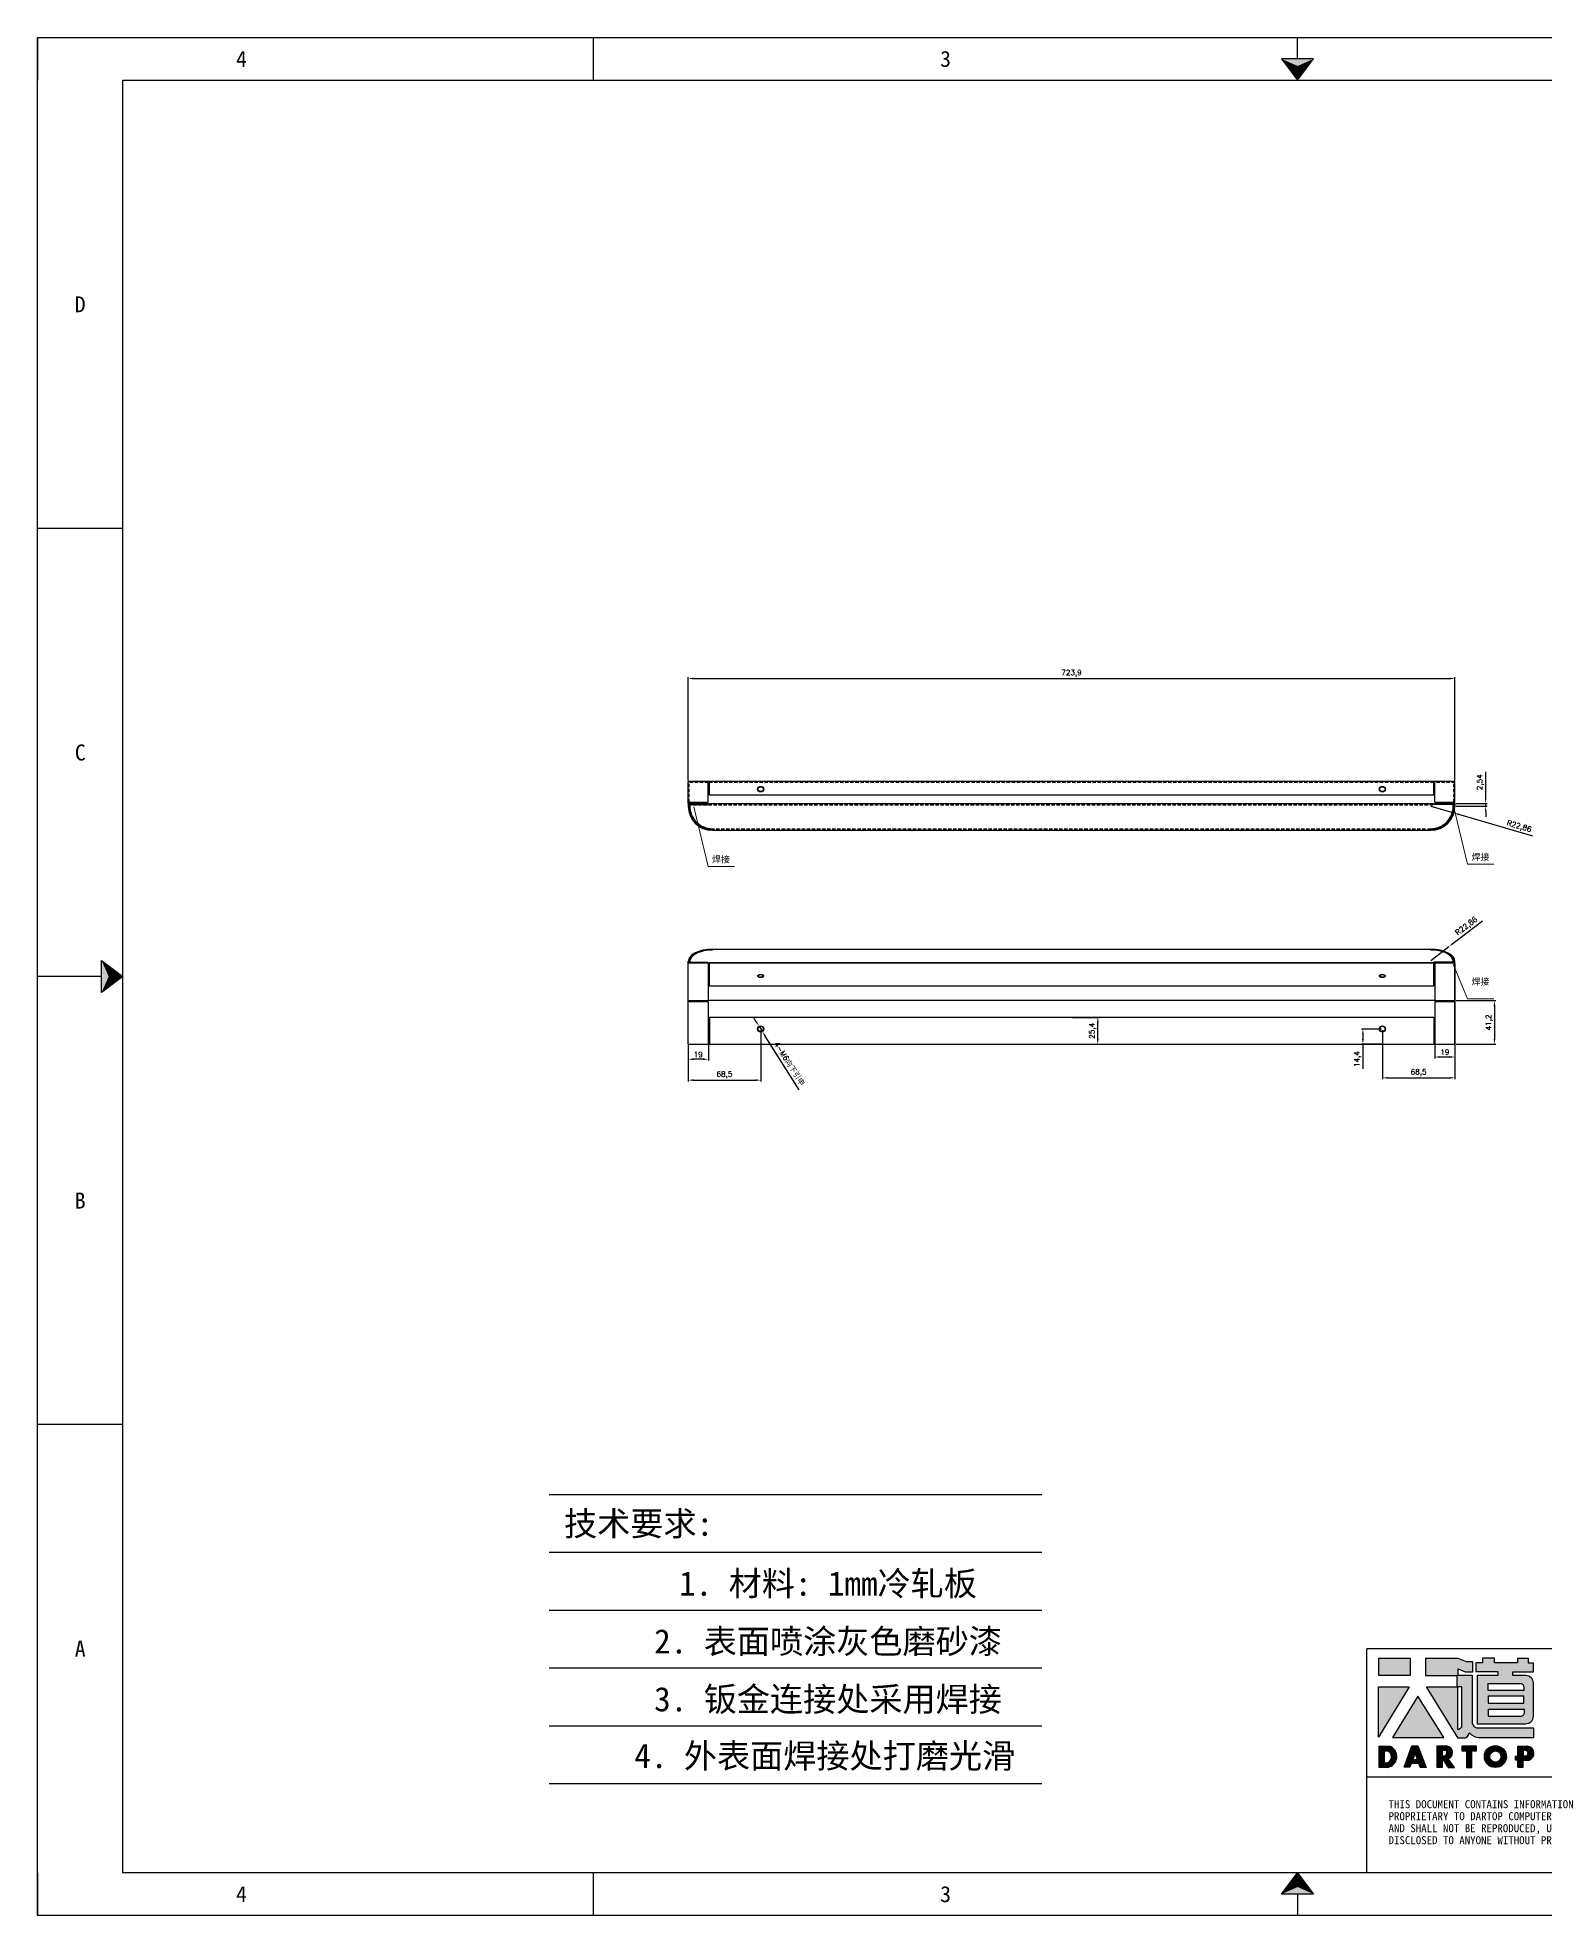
# Model space of a CAD drawing. Header units: millimetres. Extents: x -4018 to 8419, y 14505 to 19318.
# Drawn here: x 380 to 1803, y 17546 to 19318 of the extents above; entities that cross this region are included whole.
import ezdxf
from ezdxf.enums import TextEntityAlignment as Align

# ---------------------------------------------------------------- set-up
doc = ezdxf.new("R2010")
doc.units = ezdxf.units.MM
doc.linetypes.add('DOT', pattern=[0.25, 0, -0.25])
doc.linetypes.add('HIDDEN2', pattern=[4.7625, 3.175, -1.5875])
doc.layers.add('dim', color=2, linetype='Continuous', lineweight=9)
doc.layers.add('hidden', color=3, linetype='HIDDEN2')
doc.layers.add('print', color=30, linetype='Continuous')
doc.styles.add('Dartop', font='SIMFANG.TTF')
doc.styles.add('HZ', font='SimSun.ttf')
doc.styles.add('hzHT', font='SIMHEI.TTF')
doc.styles.get("Standard").update_dxf_attribs({"font": 'txt', "bigfont": 'gbcbig.shx'})
doc.dimstyles.new('small', dxfattribs={"dimtxt": 5, "dimasz": 5, "dimexe": 1.25, "dimexo": 1, "dimgap": 2, "dimtad": 1, "dimtxsty": 'Standard', "dimcen": 2.5, "dimadec": 0, "dimazin": 0, "dimtfac": 1, "dimtmove": 0, "dimatfit": 3, "dimfxl": 1, "dimarcsym": 0})

# ---------------------------------------------------------------- blocks, each defined once
blk = doc.blocks.new('*U5')
at = {"color": 254, "linetype": 'Continuous', "extrusion": (0, 0, -1)}
for points in [[(-17, 0.333), (-16.812, 0.25), (-17, 0.5)], [(-17, 0.333), (-17, 0.5), (-17.188, 0.25)], [(-17, 0.333), (-17.188, 0.25), (-16.812, 0.25)]]:
    blk.add_solid(points, dxfattribs=at)
blk = doc.blocks.new('*U6')
at = {"color": 254, "linetype": 'Continuous'}
for points in [[(17, 21.667), (17.188, 21.75), (16.812, 21.75)], [(17, 21.667), (16.812, 21.75), (17, 21.5)], [(17, 21.667), (17, 21.5), (17.188, 21.75)]]:
    blk.add_solid(points, dxfattribs=at)
blk = doc.blocks.new('*U3')
at = {"color": 254, "linetype": 'Continuous', "extrusion": (0, 0, -1)}
for points in [[(-0.833, 11), (-0.75, 10.812), (-0.75, 11.188)], [(-0.833, 11), (-0.75, 11.188), (-1, 11)], [(-0.833, 11), (-1, 11), (-0.75, 10.812)]]:
    blk.add_solid(points, dxfattribs=at)
blk = doc.blocks.new('dadao')
for p, q in [((48, 19.2), (44.9, 10.4)), ((44.9, 10.4), (51.2, 10.4)), ((51.2, 10.4), (48, 19.2))]:
    blk.add_line(p, q)
for points in [[(41.8, 121.6), (41.8, 143.7), (-0.4, 143.7), (-0.4, 121.6), (41.8, 121.6)], [(104.8, 122), (104.8, 130.3), (114.1, 126.3), (124.2, 126.3), (124.2, 139.6), (115.9, 139.6), (105.1, 143.9), (61.5, 143.9)], [(61.7, 144), (61.7, 121.3), (103.9, 121.3)], [(113.4, 38.7), (105.1, 38.7), (63, 106.5), (103.9, 106.5), (103.9, 120.9), (103.9, 121.3)], [(109.7, 53.6), (109.7, 106.2), (104.3, 106.2), (104.3, 50.4), (106.6, 50.4)], [(144.6, 94.4), (144.6, 84.8), (192, 84.8), (192, 94.1), (144.9, 94.1)], [(0, 28), (0, 0), (11.8, 0)], [(0.1, 28), (14, 28)], [(76.8, 28.2), (76.8, 0), (84.1, 0), (84.1, 11.1), (91.6, -0.1), (100.3, -0.1), (91.7, 11.1)], [(76.8, 28.2), (90.6, 28.2)], [(120.2, 45), (119.5, 45), (119.5, 44.6)], [(183.7, 0), (183.7, 9.6), (180.6, 9.6), (180.6, 14.9), (183.8, 14.9), (183.8, 28.1), (196.1, 28.1), (196.5, 28.1)], [(7.1, 21.8), (7.1, 6.1), (12, 6.1)], [(7.1, 21.8), (11.4, 21.8)], [(84, 22.7), (84, 15.3), (87.2, 15.3)], [(84, 22.7), (87.3, 22.7)], [(183.7, 0), (190.9, 0), (190.9, 9.6), (198.8, 9.6)], [(194.9, 22.3), (190.8, 22.3), (190.8, 15), (194.4, 15)]]:
    blk.add_lwpolyline(points)
blk.add_lwpolyline([(137.1, 144.2), (137.1, 137.9), (128.3, 137.9), (128.3, 126.5), (157.3, 126.5), (157.3, 121.5), (130.3, 121.5), (130.3, 57.5), (194.4, 57.5, 0.414214), (204.4, 67.5), (204.4, 111.3, 0.414214), (194.4, 121.3), (177.5, 121.3), (177.5, 126.3), (204.7, 126.3), (204.7, 137.7), (198.2, 137.7), (198.2, 143.9), (183.3, 143.9), (183.3, 138), (153, 138), (153, 144.2), (137.1, 144.2)], format="xyb", close=True)
for points in [[(-0.3, 106.2), (40.4, 106.2), (-0.3, 39.7), (-0.3, 106.2)], [(51.7, 94.1), (18.4, 39.3), (86.2, 39.3)], [(43.8, 28.2), (51.8, 28.2), (62.6, -0.1), (55, -0.1), (53.2, 5), (42.9, 5), (41.1, 0), (33.6, 0)], [(110, 28.1), (110, 21.9), (116, 21.9), (116, -0.1), (123.2, -0.1), (123.2, 22), (129.2, 22), (129.2, 28.1), (110, 28.1)]]:
    blk.add_lwpolyline(points, close=True)
for points in [[(104.8, 122), (123.4, 122), (123.4, 60, 0.414214), (131.4, 52), (204.8, 52), (204.8, 39.1), (131.7, 39.1)], [(144.3, 110.8), (144.3, 101.8), (192.3, 101.8), (192.3, 105.5, 0.414214), (187.3, 110.5), (144.3, 110.5)], [(144.6, 77), (144.6, 67.5), (187.6, 67.5, 0.414214), (192.6, 72.5), (192.6, 76.4), (144.6, 76.4)]]:
    blk.add_lwpolyline(points, format="xyb")
for radius in [14.5, 7.44]:
    blk.add_circle((154.2, 14.2), radius)
for centre, radius, start, end in [((99.2, 60.7), 12.6, 305.6399, 325.969), ((9.6, 14.2), 14.4, 278.6604, 72.3203), ((88.6, 19.4), 8.95, 290.6073, 77.2124), ((111.6, 46.7), 8.19, 282.9811, 347.6627), ((136, 61.7), 22.9, 226.7358, 259.3209), ((195.7, 18.6), 9.51, 288.8959, 85.2442), ((8.5, 13.9), 8.49, 294.2143, 69.7177), ((86.4, 19), 3.8, 282.527, 76.7196), ((193.7, 18.7), 3.8, 280.9891, 72.5513)]:
    blk.add_arc(centre, radius, start, end)
blk = doc.blocks.new('*D175')
at = {"layer": 'Defpoints', "color": 0}
for p in [(1695.2, 18592.9), (1717.1, 18586.5)]:
    blk.add_point(p, dxfattribs=at)
at = {"layer": 'dim', "color": 0, "lineweight": -2}
for p, q in [((1695.2, 18592.9), (1717.1, 18586.5)), ((1791.5, 18564.5), (1721.9, 18585))]:
    blk.add_line(p, q, dxfattribs=at)
at = {"layer": 'dim', "color": 0}
blk.add_solid([(1722.2, 18585.8), (1721.7, 18584.2), (1717.1, 18586.5)], dxfattribs=at)
at = {"layer": 'dim', "color": 0, "insert": (1778.6, 18573.4), "char_height": 5, "attachment_point": 5, "rotation": 343.5446}
blk.add_mtext('R22,86', dxfattribs=at)
blk = doc.blocks.new('*D179')
at = {"layer": 'Defpoints', "color": 0}
for p in [(1718.1, 18595.5), (1747.1, 18595.5), (1718.1, 18592.9)]:
    blk.add_point(p, dxfattribs=at)
at = {"layer": 'dim', "color": 0, "lineweight": -2}
for p, q in [((1747.1, 18600.5), (1747.1, 18625.3)), ((1719.1, 18595.5), (1748.4, 18595.5)), ((1747.1, 18592.9), (1747.1, 18595.5)), ((1719.1, 18592.9), (1748.4, 18592.9)), ((1747.1, 18587.9), (1747.1, 18582.9))]:
    blk.add_line(p, q, dxfattribs=at)
at = {"layer": 'dim', "color": 0}
for points in [[(1746.3, 18600.5), (1747.9, 18600.5), (1747.1, 18595.5)], [(1746.3, 18587.9), (1747.9, 18587.9), (1747.1, 18592.9)]]:
    blk.add_solid(points, dxfattribs=at)
at = {"layer": 'dim', "color": 0, "insert": (1742.2, 18615.4), "char_height": 5, "attachment_point": 5, "rotation": 90}
blk.add_mtext('2,54', dxfattribs=at)
blk = doc.blocks.new('*D180')
at = {"layer": 'Defpoints', "color": 0}
for p in [(1718.1, 18713.3), (994.2, 18616.1), (1718.1, 18616.1)]:
    blk.add_point(p, dxfattribs=at)
at = {"layer": 'dim', "color": 0, "lineweight": -2}
for p, q in [((994.2, 18617.1), (994.2, 18714.6)), ((999.2, 18713.3), (1713.1, 18713.3)), ((1718.1, 18617.1), (1718.1, 18714.6))]:
    blk.add_line(p, q, dxfattribs=at)
at = {"layer": 'dim', "color": 0}
for points in [[(999.2, 18714.2), (999.2, 18712.5), (994.2, 18713.3)], [(1713.1, 18714.2), (1713.1, 18712.5), (1718.1, 18713.3)]]:
    blk.add_solid(points, dxfattribs=at)
at = {"layer": 'dim', "color": 0, "insert": (1356.1, 18718.2), "char_height": 5, "attachment_point": 5}
blk.add_mtext('723,9', dxfattribs=at)
blk = doc.blocks.new('*D184')
at = {"layer": 'Defpoints', "color": 0}
for p in [(1356.1, 18393.5), (1380.9, 18393.5), (1356.1, 18368.1)]:
    blk.add_point(p, dxfattribs=at)
at = {"layer": 'dim', "color": 0, "lineweight": -2}
for p, q in [((1357.1, 18393.5), (1382.1, 18393.5)), ((1380.9, 18373.1), (1380.9, 18388.5)), ((1357.1, 18368.1), (1382.1, 18368.1))]:
    blk.add_line(p, q, dxfattribs=at)
at = {"layer": 'dim', "color": 0}
for points in [[(1380, 18388.5), (1381.7, 18388.5), (1380.9, 18393.5)], [(1380, 18373.1), (1381.7, 18373.1), (1380.9, 18368.1)]]:
    blk.add_solid(points, dxfattribs=at)
at = {"layer": 'dim', "color": 0, "insert": (1376, 18380.8), "char_height": 5, "attachment_point": 5, "rotation": 90}
blk.add_mtext('25,4', dxfattribs=at)
blk = doc.blocks.new('*D185')
at = {"layer": 'Defpoints', "color": 0}
for p in [(1718.1, 18445, 67.6), (1699.1, 18368.1), (1718.1, 18356.1)]:
    blk.add_point(p, dxfattribs=at)
at = {"layer": 'dim', "color": 0, "lineweight": -2}
for p, q in [((1718.1, 18444), (1718.1, 18354.8)), ((1699.1, 18367.1), (1699.1, 18354.8)), ((1704.1, 18356.1), (1713.1, 18356.1))]:
    blk.add_line(p, q, dxfattribs=at)
at = {"layer": 'dim', "color": 0}
for points in [[(1704.1, 18356.9), (1704.1, 18355.2), (1699.1, 18356.1)], [(1713.1, 18356.9), (1713.1, 18355.2), (1718.1, 18356.1)]]:
    blk.add_solid(points, dxfattribs=at)
at = {"layer": 'dim', "color": 0, "insert": (1708.6, 18360.6), "char_height": 5, "attachment_point": 5}
blk.add_mtext('19', dxfattribs=at)
blk = doc.blocks.new('*D186')
at = {"layer": 'Defpoints', "color": 0}
for p in [(994.2, 18368.1), (1013.2, 18368.1), (994.2, 18353.9)]:
    blk.add_point(p, dxfattribs=at)
at = {"layer": 'dim', "color": 0, "lineweight": -2}
for p, q in [((994.2, 18367.1), (994.2, 18352.7)), ((1013.2, 18367.1), (1013.2, 18352.7)), ((1008.2, 18353.9), (999.2, 18353.9))]:
    blk.add_line(p, q, dxfattribs=at)
at = {"layer": 'dim', "color": 0}
for points in [[(999.2, 18354.8), (999.2, 18353.1), (994.2, 18353.9)], [(1008.2, 18354.8), (1008.2, 18353.1), (1013.2, 18353.9)]]:
    blk.add_solid(points, dxfattribs=at)
at = {"layer": 'dim', "color": 0, "insert": (1003.7, 18358.4), "char_height": 5, "attachment_point": 5}
blk.add_mtext('19', dxfattribs=at)
blk = doc.blocks.new('*D176')
at = {"layer": 'Defpoints', "color": 0}
for p in [(1712.4, 18460.3, 7.5), (1695.2, 18447.2)]:
    blk.add_point(p, dxfattribs=at)
at = {"layer": 'dim', "color": 0, "lineweight": -2}
for p, q in [((1744.1, 18484.4), (1716.4, 18463.3)), ((1695.2, 18447.2), (1712.4, 18460.3))]:
    blk.add_line(p, q, dxfattribs=at)
at = {"layer": 'dim', "color": 0}
blk.add_solid([(1715.9, 18464), (1716.9, 18462.7), (1712.4, 18460.3)], dxfattribs=at)
at = {"layer": 'dim', "color": 0, "insert": (1729.2, 18479.3), "char_height": 5, "attachment_point": 5, "rotation": 37.2456}
blk.add_mtext('R22,86', dxfattribs=at)
blk = doc.blocks.new('*D189')
at = {"layer": 'Defpoints', "color": 0}
for p in [(1061.1, 18385.1), (1064.3, 18380)]:
    blk.add_point(p, dxfattribs=at)
at = {"layer": 'dim', "color": 0, "lineweight": -2}
for p, q in [((1058.4, 18389.3), (1055.7, 18393.6)), ((1061.1, 18385.1), (1064.3, 18380)), ((1098.8, 18325), (1066.9, 18375.8))]:
    blk.add_line(p, q, dxfattribs=at)
at = {"layer": 'dim', "color": 0}
for points in [[(1059.1, 18389.8), (1057.7, 18388.9), (1061.1, 18385.1)], [(1067.6, 18376.2), (1066.2, 18375.3), (1064.3, 18380)]]:
    blk.add_solid(points, dxfattribs=at)
at = {"layer": 'dim', "color": 0, "insert": (1089.6, 18349.6), "char_height": 5, "attachment_point": 5, "rotation": 302.161}
blk.add_mtext('4-M6{\\fSimSun|b0|i0|c134|p2;向下引申}', dxfattribs=at)
blk = doc.blocks.new('*D190')
at = {"layer": 'Defpoints', "color": 0}
for p in [(994.2, 18368.1), (1062.7, 18382.5), (1062.7, 18334.2)]:
    blk.add_point(p, dxfattribs=at)
at = {"layer": 'dim', "color": 0, "lineweight": -2}
for p, q in [((994.2, 18367.1), (994.2, 18333)), ((1062.7, 18381.5), (1062.7, 18333)), ((999.2, 18334.2), (1057.7, 18334.2))]:
    blk.add_line(p, q, dxfattribs=at)
at = {"layer": 'dim', "color": 0}
for points in [[(999.2, 18335.1), (999.2, 18333.4), (994.2, 18334.2)], [(1057.7, 18335.1), (1057.7, 18333.4), (1062.7, 18334.2)]]:
    blk.add_solid(points, dxfattribs=at)
at = {"layer": 'dim', "color": 0, "insert": (1028.4, 18339.2), "char_height": 5, "attachment_point": 5}
blk.add_mtext('68,5', dxfattribs=at)
blk = doc.blocks.new('*D191')
at = {"layer": 'Defpoints', "color": 0}
for p in [(1718.1, 18445, 67.6), (1649.6, 18382.5), (1718.1, 18336.4)]:
    blk.add_point(p, dxfattribs=at)
at = {"layer": 'dim', "color": 0, "lineweight": -2}
for p, q in [((1718.1, 18444), (1718.1, 18335.2)), ((1649.6, 18381.5), (1649.6, 18335.2)), ((1654.6, 18336.4), (1713.1, 18336.4))]:
    blk.add_line(p, q, dxfattribs=at)
at = {"layer": 'dim', "color": 0}
for points in [[(1654.6, 18337.2), (1654.6, 18335.6), (1649.6, 18336.4)], [(1713.1, 18337.2), (1713.1, 18335.6), (1718.1, 18336.4)]]:
    blk.add_solid(points, dxfattribs=at)
at = {"layer": 'dim', "color": 0, "insert": (1683.8, 18341.3), "char_height": 5, "attachment_point": 5}
blk.add_mtext('68,5', dxfattribs=at)
blk = doc.blocks.new('*D192')
at = {"layer": 'Defpoints', "color": 0}
for p in [(1631.2, 18368.1), (1649.6, 18382.5), (1649.6, 18368.1)]:
    blk.add_point(p, dxfattribs=at)
at = {"layer": 'dim', "color": 0, "lineweight": -2}
for p, q in [((1648.6, 18382.5), (1629.9, 18382.5)), ((1648.6, 18368.1), (1629.9, 18368.1)), ((1631.2, 18377.5), (1631.2, 18373.1)), ((1631.2, 18368.1), (1631.2, 18345))]:
    blk.add_line(p, q, dxfattribs=at)
at = {"layer": 'dim', "color": 0}
for points in [[(1630.3, 18377.5), (1632, 18377.5), (1631.2, 18382.5)], [(1630.3, 18373.1), (1632, 18373.1), (1631.2, 18368.1)]]:
    blk.add_solid(points, dxfattribs=at)
at = {"layer": 'dim', "color": 0, "insert": (1626.2, 18354.1), "char_height": 5, "attachment_point": 5, "rotation": 90}
blk.add_mtext('14,4', dxfattribs=at)
blk = doc.blocks.new('*D195')
at = {"layer": 'Defpoints', "color": 0}
for p in [(1718.1, 18409.3), (1718.1, 18368.1), (1755.4, 18368.1)]:
    blk.add_point(p, dxfattribs=at)
at = {"layer": 'dim', "color": 0, "lineweight": -2}
for p, q in [((1719.1, 18409.3), (1756.7, 18409.3)), ((1755.4, 18404.3), (1755.4, 18373.1)), ((1719.1, 18368.1), (1756.7, 18368.1))]:
    blk.add_line(p, q, dxfattribs=at)
at = {"layer": 'dim', "color": 0}
for points in [[(1754.6, 18404.3), (1756.2, 18404.3), (1755.4, 18409.3)], [(1754.6, 18373.1), (1756.2, 18373.1), (1755.4, 18368.1)]]:
    blk.add_solid(points, dxfattribs=at)
at = {"layer": 'dim', "color": 0, "insert": (1750.5, 18388.7), "char_height": 5, "attachment_point": 5, "rotation": 90}
blk.add_mtext('41,2', dxfattribs=at)

msp = doc.modelspace()

# ---------------------------------------------------------------- hatches: boundary and pattern name
for points in [[(1675.967, 17788.169), (1645.832, 17788.169), (1645.832, 17772.425), (1675.967, 17772.425)], [(1674.997, 17761.409), (1645.913, 17761.409), (1645.913, 17713.923)], [(1683.059, 17752.791), (1659.284, 17713.606), (1707.695, 17713.606)], [(1738.435, 17705.589), (1724.677, 17705.589), (1724.677, 17701.224), (1728.969, 17701.224), (1728.969, 17685.495), (1734.109, 17685.495), (1734.109, 17701.234), (1738.435, 17701.234)]]:
    msp.add_hatch(color=0).paths.add_polyline_path(points)
h = msp.add_hatch(color=0)
h.paths.add_polyline_path([(1721.001, 17778.601), (1727.651, 17775.727), (1734.842, 17775.727), (1734.842, 17785.244), (1728.91, 17785.244), (1721.181, 17788.297), (1690.206, 17788.297), (1690.206, 17772.202), (1720.343, 17772.202), (1720.343, 17771.876), (1720.343, 17761.589), (1691.119, 17761.589), (1721.178, 17713.213), (1727.131, 17713.213, 0.27937482), (1731.476, 17717.439), (1731.476, 17717.662), (1732.001, 17717.662, 0.14314537), (1740.196, 17713.491), (1792.43, 17713.491), (1792.43, 17722.666), (1739.973, 17722.666, -0.41421356), (1734.26, 17728.379), (1734.26, 17772.71), (1721.001, 17772.71)])
h.paths.add_polyline_path([(1720.647, 17761.383), (1724.477, 17761.383), (1724.477, 17723.836, -0.08893574), (1722.258, 17721.554), (1720.634, 17721.554)], flags=16)
h = msp.add_hatch(color=0)
h.paths.add_polyline_path([(1792.34, 17783.912), (1787.692, 17783.912), (1787.692, 17788.333), (1777.07, 17788.333), (1777.07, 17784.133), (1755.382, 17784.133), (1755.382, 17788.554), (1744.024, 17788.554), (1744.024, 17784.051), (1737.747, 17784.051), (1737.747, 17775.901), (1758.459, 17775.901), (1758.459, 17772.296), (1739.159, 17772.296), (1739.159, 17726.656), (1784.976, 17726.656, 0.41421356), (1792.118, 17733.798), (1792.118, 17765.053, 0.41421356), (1784.976, 17772.195), (1772.865, 17772.195), (1772.865, 17775.732), (1792.34, 17775.732)])
h.paths.add_polyline_path([(1779.916, 17764.458, -0.41421356), (1783.487, 17760.887), (1783.487, 17758.268), (1749.185, 17758.268), (1749.185, 17764.458)], flags=16)
h.paths.add_polyline_path([(1783.266, 17752.742), (1783.266, 17746.11), (1749.407, 17746.11), (1749.407, 17752.742)], flags=16)
h.paths.add_polyline_path([(1783.708, 17740.141), (1783.708, 17737.301, -0.41421356), (1780.137, 17733.73), (1749.407, 17733.73), (1749.407, 17740.141)], flags=16)
h = msp.add_hatch(color=0)
h.paths.add_polyline_path([(1656.104, 17705.517), (1646.127, 17705.517), (1646.127, 17685.554), (1654.53, 17685.554, 0.79301591)])
h.paths.add_polyline_path([(1654.678, 17689.926), (1651.189, 17689.926), (1651.189, 17701.145), (1654.293, 17701.145, -0.67136089)], flags=16)
h = msp.add_hatch(color=0)
h.paths.add_polyline_path([(1683.134, 17705.681), (1677.44, 17705.681), (1670.117, 17685.533), (1675.511, 17685.533), (1676.78, 17689.104), (1684.087, 17689.104), (1685.383, 17685.49), (1690.821, 17685.49)])
h.paths.add_polyline_path([(1682.69, 17692.952), (1678.163, 17692.952), (1680.385, 17699.284)], flags=16)
h = msp.add_hatch(color=0)
h.paths.add_polyline_path([(1710.812, 17705.667), (1700.999, 17705.667), (1700.999, 17685.522), (1706.184, 17685.522), (1706.184, 17693.508), (1711.514, 17685.45), (1717.781, 17685.45), (1711.646, 17693.457, 0.74405494)])
h.paths.add_polyline_path([(1706.137, 17696.49), (1706.137, 17701.78), (1708.455, 17701.78, -0.79680897), (1708.42, 17696.49)], flags=16)
h = msp.add_hatch(color=0)
h.paths.add_polyline_path([(1745.914, 17695.667, 1), (1766.6, 17695.667, 1)])
h.paths.add_polyline_path([(1761.571, 17695.667, -1), (1750.944, 17695.667, -1)], flags=16)
h = msp.add_hatch(color=0)
h.paths.add_polyline_path([(1786.442, 17705.619), (1786.145, 17705.619), (1777.397, 17705.619), (1777.397, 17696.218), (1775.075, 17696.218), (1775.075, 17692.401), (1777.359, 17692.401), (1777.359, 17685.557), (1782.466, 17685.557), (1782.466, 17692.428), (1788.078, 17692.428, 0.81230381)])
h.paths.add_polyline_path([(1782.39, 17696.244), (1782.39, 17701.502), (1785.297, 17701.502, -0.77821343), (1785, 17696.244)], flags=16)

# ---------------------------------------------------------------- linework, layer by layer
at = {"color": 0, "linetype": 'DOT'}
for p, q in [((379.87, 19318.399), (2899.042, 19318.399)), ((379.87, 17586.013), (379.87, 19278.111)), ((2899.042, 17545.725), (379.87, 17545.725))]:
    msp.add_line(p, q, dxfattribs=at)
at = {"color": 0}
for p, q in [((379.87, 19318.399), (379.87, 19278.111)), ((379.87, 19318.399), (379.87, 19318.399)), ((904.784, 19278.111), (904.784, 19318.399)), ((1569.537, 19298.255), (1569.537, 19318.399)), ((460.446, 17586.013), (460.446, 19278.111)), ((460.446, 19278.111), (2858.754, 19278.111)), ((460.446, 18855.087), (379.87, 18855.087)), ((440.302, 18432.062), (379.87, 18432.062)), ((460.446, 18009.038), (379.87, 18009.038)), ((2858.754, 17797.525), (1635.005, 17797.525)), ((1635.005, 17586.013), (1635.005, 17797.525)), ((1635.005, 17676.661), (1937.165, 17676.661)), ((379.87, 17586.013), (379.87, 17545.725)), ((2858.754, 17586.013), (460.446, 17586.013)), ((904.784, 17545.725), (904.784, 17586.013)), ((1569.537, 17565.869), (1569.537, 17545.725)), ((379.87, 17545.725), (379.87, 17545.725))]:
    msp.add_line(p, q, dxfattribs=at)
for p, q in [((1718.057, 18616.078, 22.86), (994.157, 18616.078, 22.86)), ((994.157, 18595.48, 22.86), (994.157, 18616.078, 22.86)), ((1013.157, 18596.48, 22.86), (1013.157, 18616.078, 22.86)), ((1014.157, 18615.078, 22.86), (1013.157, 18615.078, 22.86)), ((1014.157, 18603.378, 22.86), (1014.157, 18616.078, 22.86)), ((1698.057, 18603.378, 22.86), (1698.057, 18616.078, 22.86)), ((1699.057, 18615.078, 22.86), (1698.057, 18615.078, 22.86)), ((1699.057, 18596.48, 22.86), (1699.057, 18616.078, 22.86)), ((1718.057, 18595.48, 22.86), (1718.057, 18616.078, 22.86)), ((994.157, 18596.48, 22.86), (1013.157, 18596.48, 22.86)), ((994.157, 18595.48, 22.86), (1013.157, 18595.48, 22.86)), ((994.157, 18595.48, 22.86), (994.157, 18592.94, 22.86)), ((1013.157, 18595.48, 22.86), (994.157, 18595.48, 22.86)), ((995.157, 18596.48, 22.86), (995.157, 18595.48, 22.86)), ((1014.157, 18609.728, 22.86), (1013.157, 18609.728, 22.86)), ((1013.157, 18594.48, 22.86), (1013.157, 18595.48, 22.86)), ((1698.057, 18603.378, 22.86), (1014.157, 18603.378, 22.86)), ((1014.157, 18595.48, 22.86), (1698.057, 18595.48, 22.86)), ((1014.157, 18594.48, 22.86), (1014.157, 18595.48, 22.86)), ((1698.057, 18594.48, 22.86), (1698.057, 18595.48, 22.86)), ((1699.057, 18596.48, 22.86), (1718.057, 18596.48, 22.86)), ((1699.057, 18595.48, 22.86), (1718.057, 18595.48, 22.86)), ((1699.057, 18594.48, 22.86), (1699.057, 18595.48, 22.86)), ((1717.057, 18596.48, 22.86), (1717.057, 18595.48, 22.86)), ((1718.057, 18595.48, 22.86), (1718.057, 18592.94, 22.86)), ((995.157, 18592.94, 22.86), (995.157, 18594.48, 22.86)), ((995.157, 18594.48, 22.86), (1013.157, 18594.48, 22.86)), ((995.157, 18592.94, 22.86), (995.157, 18594.48, 22.86)), ((995.717, 18592.94, 22.86), (995.717, 18594.48, 22.86)), ((1013.157, 18594.48, 22.86), (1014.157, 18594.48, 22.86)), ((1699.057, 18594.48, 22.86), (1698.057, 18594.48, 22.86)), ((1717.057, 18594.48, 22.86), (1699.057, 18594.48, 22.86)), ((1716.497, 18592.94, 22.86), (1716.497, 18594.48, 22.86)), ((1717.057, 18592.94, 22.86), (1717.057, 18594.48, 22.86)), ((1717.057, 18592.94, 22.86), (1717.057, 18594.48, 22.86)), ((1017.017, 18571.58, 22.86), (1017.017, 18571.08, 22.86)), ((1017.017, 18570.08, 22.86), (1695.197, 18570.08, 22.86)), ((1695.197, 18571.58, 22.86), (1695.197, 18571.08, 22.86)), ((994.157, 18368.147, 22.86), (994.157, 18445.03, 22.86)), ((1013.157, 18445.03, 22.86), (1013.157, 18409.347, 22.86)), ((1698.057, 18445.03, 22.86), (1014.157, 18445.03, 22.86)), ((1014.157, 18423.03, 22.86), (1014.157, 18445.03, 22.86)), ((1698.057, 18423.03, 22.86), (1698.057, 18445.03, 22.86)), ((1699.057, 18445.03, 22.86), (1699.057, 18409.347, 22.86)), ((1718.057, 18368.147, 22.86), (1718.057, 18445.03, 22.86)), ((1698.057, 18423.03, 22.86), (1014.157, 18423.03, 22.86)), ((994.157, 18409.347, 22.86), (1013.157, 18409.347, 22.86)), ((994.157, 18408.347, 22.86), (1013.157, 18408.347, 22.86)), ((1699.057, 18409.347, 22.86), (1013.157, 18409.347, 22.86)), ((1013.157, 18408.347, 22.86), (1013.157, 18368.147, 22.86)), ((1699.057, 18409.347, 22.86), (1718.057, 18409.347, 22.86)), ((1699.057, 18408.347, 22.86), (1718.057, 18408.347, 22.86)), ((1699.057, 18408.347, 22.86), (1699.057, 18368.147, 22.86)), ((1014.157, 18393.547, 22.86), (1014.157, 18368.147, 22.86)), ((1014.157, 18393.547, 22.86), (1698.057, 18393.547, 22.86)), ((1698.057, 18393.547, 22.86), (1698.057, 18368.147, 22.86)), ((994.157, 18368.147, 22.86), (1718.057, 18368.147, 22.86))]:
    msp.add_line(p, q)
at = {"extrusion": (0, 0.866025, 0.5)}
for p, q in [((1017.017, 18457.73, 0.863), (1695.197, 18457.73, 0.863)), ((1017.017, 18456.98, 2.162), (1017.017, 18457.23, 1.729)), ((1695.197, 18456.98, 2.162), (1695.197, 18457.23, 1.729)), ((994.157, 18445.03, 22.86), (994.157, 18446.3, 20.66)), ((995.157, 18446.3, 20.66), (995.157, 18445.53, 21.994)), ((995.157, 18446.3, 20.66), (995.157, 18445.53, 21.994)), ((995.157, 18445.53, 21.994), (1013.157, 18445.53, 21.994)), ((995.717, 18446.3, 20.66), (995.717, 18445.53, 21.994)), ((1698.057, 18445.53, 21.994), (1698.057, 18445.03, 22.86)), ((1699.057, 18445.53, 21.994), (1698.057, 18445.53, 21.994)), ((1717.057, 18445.53, 21.994), (1699.057, 18445.53, 21.994)), ((1699.057, 18445.53, 21.994), (1699.057, 18445.03, 22.86)), ((1716.497, 18446.3, 20.66), (1716.497, 18445.53, 21.994)), ((1717.057, 18446.3, 20.66), (1717.057, 18445.53, 21.994)), ((1717.057, 18446.3, 20.66), (1717.057, 18445.53, 21.994)), ((1718.057, 18445.03, 22.86), (1718.057, 18446.3, 20.66))]:
    msp.add_line(p, q, dxfattribs=at)
at = {"extrusion": (0, 1, 2.22045e-16)}
for p, q in [((994.157, 18445.03, 20.66), (994.157, 18445.03, 90.443)), ((1718.057, 18445.03, 20.66), (1718.057, 18445.03, 90.443))]:
    msp.add_line(p, q, dxfattribs=at)
at = {"extrusion": (0, 0.5, 0.866025)}
msp.add_line((994.157, 18445.03, 22.86), (1698.057, 18445.03, 22.86), dxfattribs=at)
at = {"extrusion": (0, -0.5, 0.866025)}
msp.add_line((1699.057, 18445.03, 22.86), (1718.057, 18445.03, 22.86), dxfattribs=at)
at = {"color": 0}
for points in [[(1569.537, 19278.111), (1584.645, 19298.255), (1554.429, 19298.255), (1569.537, 19278.111)], [(460.446, 18432.062), (440.302, 18416.954), (440.302, 18447.17), (460.446, 18432.062)], [(1569.537, 17586.013), (1584.645, 17565.869), (1554.429, 17565.869), (1569.537, 17586.013)]]:
    msp.add_lwpolyline(points, close=True, dxfattribs=at)
at = {"extrusion": (0, -0.5, 0.866025)}
for centre, radius in [((1062.657, 16127.191, -9284.642), 3), ((1062.657, 16127.191, -9284.642), 2.5), ((1649.557, 16127.191, -9284.642), 3), ((1649.557, 16127.191, -9284.642), 2.5)]:
    msp.add_circle(centre, radius, dxfattribs=at)
at = {"extrusion": (3.3896e-13, -0.866025, 0.5)}
for centre, radius in [((1062.657, 9236.078, -15951.636), 3), ((1062.657, 9236.078, -15951.636), 2.5), ((1649.557, 9236.078, -15951.636), 3), ((1649.557, 9236.078, -15951.636), 2.5)]:
    msp.add_circle(centre, radius, dxfattribs=at)
for centre, radius in [((1062.657, 18382.547, 22.86), 3), ((1062.657, 18382.547, 22.86), 2.5), ((1649.557, 18382.547, 22.86), 3), ((1649.557, 18382.547, 22.86), 2.5)]:
    msp.add_circle(centre, radius)
for centre, radius, start, end in [((1017.017, 18592.94, 22.86), 22.86, 180, 270), ((1017.017, 18592.94, 22.86), 21.86, 180, 270.000775), ((1017.017, 18592.94, 22.86), 21.86, 180, 270.000775), ((1017.017, 18592.88, 22.86), 21.3, 179.838603, 270), ((1695.197, 18592.94, 22.86), 22.86, 270, 0), ((1695.197, 18592.94, 22.86), 21.86, 269.999225, 0), ((1695.197, 18592.88, 22.86), 21.3, 270, 0.161397), ((1695.197, 18592.94, 22.86), 21.86, 269.999225, 0)]:
    msp.add_arc(centre, radius, start, end)
at = {"extrusion": (0, 0.866025, 0.5)}
for centre, radius, start, end in [((-1017.017, -9205.258, 15985.295), 22.86, 270, 0), ((-1017.017, -9205.258, 15985.295), 21.86, 269.999225, 0), ((-1017.017, -9205.258, 15985.295), 21.86, 269.999225, 0), ((-1017.017, -9205.318, 15985.295), 21.3, 270, 0.161397), ((-1695.197, -9205.258, 15985.295), 22.86, 180, 270), ((-1695.197, -9205.258, 15985.295), 21.86, 180, 270.000775), ((-1695.197, -9205.258, 15985.295), 21.86, 180, 270.000775), ((-1695.197, -9205.318, 15985.295), 21.3, 179.838603, 270)]:
    msp.add_arc(centre, radius, start, end, dxfattribs=at)
at = {"layer": 'Defpoints'}
for p, q in [((862.862, 17943.125), (1327.9, 17943.125)), ((862.862, 17888.525), (1327.9, 17888.525)), ((862.862, 17888.525), (1327.9, 17888.525)), ((862.862, 17833.925), (1327.9, 17833.925)), ((862.862, 17779.325), (1327.9, 17779.325)), ((862.862, 17724.725), (1327.9, 17724.725)), ((862.862, 17670.125), (1327.9, 17670.125))]:
    msp.add_line(p, q, dxfattribs=at)
at = {"layer": 'dim'}
for p, q in [((999.46, 18592.237, 45.72), (1013.035, 18535.753, 22.86)), ((1716.497, 18594.48, 22.86), (1730.072, 18537.996)), ((1013.035, 18535.753, 22.86), (1037.851, 18535.753, 22.86)), ((1730.072, 18537.996), (1754.889, 18537.996)), ((1716.497, 18443.576, 22.86), (1730.072, 18411.02)), ((1730.072, 18411.02), (1754.889, 18411.02))]:
    msp.add_line(p, q, dxfattribs=at)
at = {"layer": 'hidden'}
for p, q in [((1013.157, 18615.078, 22.86), (994.157, 18615.078, 22.86)), ((995.157, 18596.48, 22.86), (995.157, 18616.078, 22.86)), ((1698.057, 18615.078, 22.86), (1014.157, 18615.078, 22.86)), ((1718.057, 18615.078, 22.86), (1699.057, 18615.078, 22.86)), ((1717.057, 18596.48, 22.86), (1717.057, 18615.078, 22.86)), ((994.157, 18594.21, 22.86), (1698.057, 18594.21, 22.86)), ((1695.197, 18571.08, 22.86), (1017.017, 18571.08, 22.86))]:
    msp.add_line(p, q, dxfattribs=at)
at = {"layer": 'print'}
msp.add_lwpolyline([(379.87, 19318.399), (2939.331, 19318.399), (2939.331, 17545.725), (379.87, 17545.725)], close=True, dxfattribs=at)

# ---------------------------------------------------------------- block references
at = {"color": 0, "linetype": 'Continuous', "xscale": 80.57610619627711, "yscale": 80.57610619687368, "zscale": 80.57610619687446}
for name, p in [('*U6', (199.743, 17545.725)), ('*U3', (379.87, 17545.725)), ('*U5', (199.743, 17545.725))]:
    msp.add_blockref(name, p, dxfattribs=at)
at = {"color": 0, "xscale": 0.7141973048657924, "yscale": 0.7141973049202118, "zscale": 0.7141973049268417}
msp.add_blockref('dadao', (1646.127, 17685.554), dxfattribs=at)

# ---------------------------------------------------------------- texts
at = {"color": 0}
for s, height, style, p in [('4', 15.108, 'Dartop', (572.407, 19298.255)), ('3', 15.108, 'Dartop', (1237.16, 19298.255)), ('D', 15.108, 'Dartop', (420.158, 19066.599)), ('C', 15.108, 'Dartop', (420.158, 18643.574)), ('焊接', 6.0432, 'hzHT', (1025.135, 18542.601, 22.86)), ('焊接', 6.0432, 'hzHT', (1742.173, 18544.844)), ('焊接', 6.0432, 'hzHT', (1742.173, 18427.168)), ('B', 15.108, 'Dartop', (420.158, 18220.55)), ('A', 15.108, 'Dartop', (420.158, 17797.525)), ('4', 15.108, 'Dartop', (572.407, 17565.869)), ('3', 15.108, 'Dartop', (1237.16, 17565.869))]:
    msp.add_text(s, height=height, dxfattribs=dict(at, style=style)).set_placement(p, align=Align.MIDDLE_CENTER)
at = {"style": 'HZ'}
for s, p in [('技术要求:', (947.317, 17915.569)), ('     1. 材料: 1mm冷轧板', (1087.184, 17859.083)), ('     2. 表面喷涂灰色磨砂漆', (1087.184, 17804.483)), ('     3. 钣金连接处采用焊接', (1087.184, 17749.883)), ('     4. 外表面焊接处打磨光滑', (1084.094, 17696.375))]:
    msp.add_text(s, height=22.932, dxfattribs=at).set_placement(p, align=Align.MIDDLE_CENTER)
at = {"color": 0, "style": 'hzHT'}
for s, p in [('THIS DOCUMENT CONTAINS INFORMATION', (1655.399, 17646.975)), ('PROPRIETARY TO DARTOP COMPUTER TECHNOLOGY', (1655.399, 17635.644)), ('AND SHALL NOT BE REPRODUCED, USED OR', (1655.399, 17624.312)), ('DISCLOSED TO ANYONE WITHOUT PRIOR WRITTEN CONSENT.', (1655.399, 17612.981))]:
    msp.add_text(s, height=7.55401, dxfattribs=at).set_placement(p)

# ---------------------------------------------------------------- dimensions: what is measured, and where the dimension line sits
at = {"layer": 'dim'}
for base, p1, p2, picture, middle in [((1718.057, 18713.321, 22.86), (994.157, 18616.078, 22.86), (1718.057, 18616.078, 22.86), '*D180', (1356.107, 18718.238, 22.86)), ((1718.057, 18336.405, 22.86), (1649.557, 18382.547, 22.86), (1718.057, 18445.03, 90.443), '*D191', (1683.807, 18341.322, 22.86)), ((1718.057, 18356.072, 22.86), (1699.057, 18368.147, 22.86), (1718.057, 18445.03, 90.443), '*D185', (1708.557, 18360.572, 22.86)), ((1062.657, 18334.249, 22.86), (994.157, 18368.147, 22.86), (1062.657, 18382.547, 22.86), '*D190', (1028.407, 18339.166, 22.86)), ((994.157, 18353.949, 22.86), (1013.157, 18368.147, 22.86), (994.157, 18368.147, 22.86), '*D186', (1003.657, 18358.449, 22.86))]:
    dim = msp.add_linear_dim(base=base, p1=p1, p2=p2, dimstyle='small', override={"dimpost": '\\X'}, dxfattribs=at)
    dim.commit()
    dim.dimension.update_dxf_attribs({"geometry": picture, "text_midpoint": middle})
for base, p1, p2, picture, middle in [((1747.105, 18595.48, 22.86), (1718.057, 18592.94, 22.86), (1718.057, 18595.48, 22.86), '*D179', (1742.188, 18615.397, 22.86)), ((1380.872, 18393.547, 22.86), (1356.107, 18368.147, 22.86), (1356.107, 18393.547, 22.86), '*D184', (1375.955, 18380.847, 22.86)), ((1631.159, 18368.147, 22.86), (1649.557, 18382.547, 22.86), (1649.557, 18368.147, 22.86), '*D192', (1626.242, 18354.064, 22.86))]:
    dim = msp.add_linear_dim(base=base, p1=p1, p2=p2, angle=90, dimstyle='small', override={"dimpost": '\\X'}, dxfattribs=at)
    dim.commit()
    dim.dimension.update_dxf_attribs({"geometry": picture, "text_midpoint": middle})
dim = msp.add_radius_dim(center=(1695.197, 18592.94, 22.86), mpoint=(1717.121, 18586.465, 22.86), dimstyle='small', override={"dimpost": '\\X'}, dxfattribs=at)
dim.commit()
dim.dimension.update_dxf_attribs({"geometry": '*D175', "text_midpoint": (1777.238, 18568.708, 22.86), "dimtype": 164})
dim = msp.add_radius_dim(center=(1695.197, 18447.23, 24.13), mpoint=(1712.376, 18460.291, 31.671), dimstyle='small', override={"dimpost": '\\X'}, dxfattribs=at)
dim.commit()
dim.dimension.update_dxf_attribs({"geometry": '*D176', "text_midpoint": (1729.235, 18479.286, 24.13)})
dim = msp.add_linear_dim(base=(1755.41, 18368.147, 22.86), p1=(1718.057, 18409.347, 22.86), p2=(1718.057, 18368.147, 22.86), angle=90, dimstyle='small', override={"dimpost": '\\X'}, dxfattribs=at)
dim.commit()
dim.dimension.update_dxf_attribs({"geometry": '*D195', "text_midpoint": (1755.41, 18388.747, 22.86), "dimtype": 160})
dim = msp.add_diameter_dim_2p(p1=(1061.06, 18385.087, 22.86), p2=(1064.254, 18380.008, 22.86), text='4-M6{\\fSimSun|b0|i0|c134|p2;向下引申}', dimstyle='small', override={"dimpost": '\\X'}, dxfattribs=at)
dim.commit()
dim.dimension.update_dxf_attribs({"geometry": '*D189', "text_midpoint": (1085.138, 18346.795, 22.86), "dimtype": 163})

doc.saveas('drawing.dxf')
